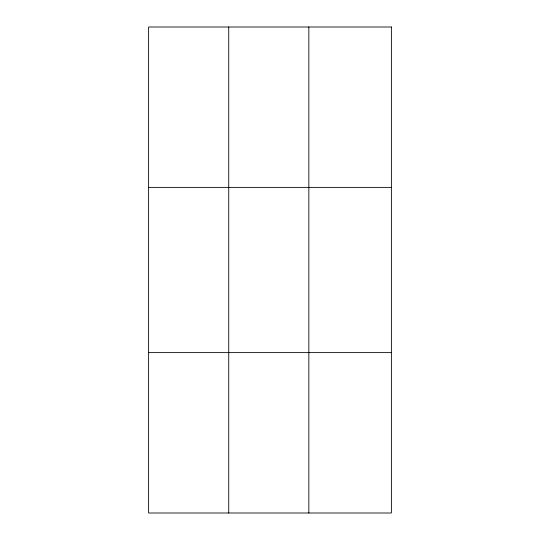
<?xml version="1.0" encoding="UTF-8"?>
<svg xmlns="http://www.w3.org/2000/svg" width="540" height="540" viewBox="0 0 540 540"><rect width="100%" height="100%" fill="white"/><g stroke="black" fill="none" stroke-linecap="round" stroke-linejoin="round"><path stroke-width="0.81" d="M228.731 513L228.731 27M308.846 513L308.846 27M148.615 187.38L391.385 187.38M148.615 352.62L391.385 352.62M391.385 27L391.385 513L148.615 513L148.615 27L391.385 27"/></g></svg>
